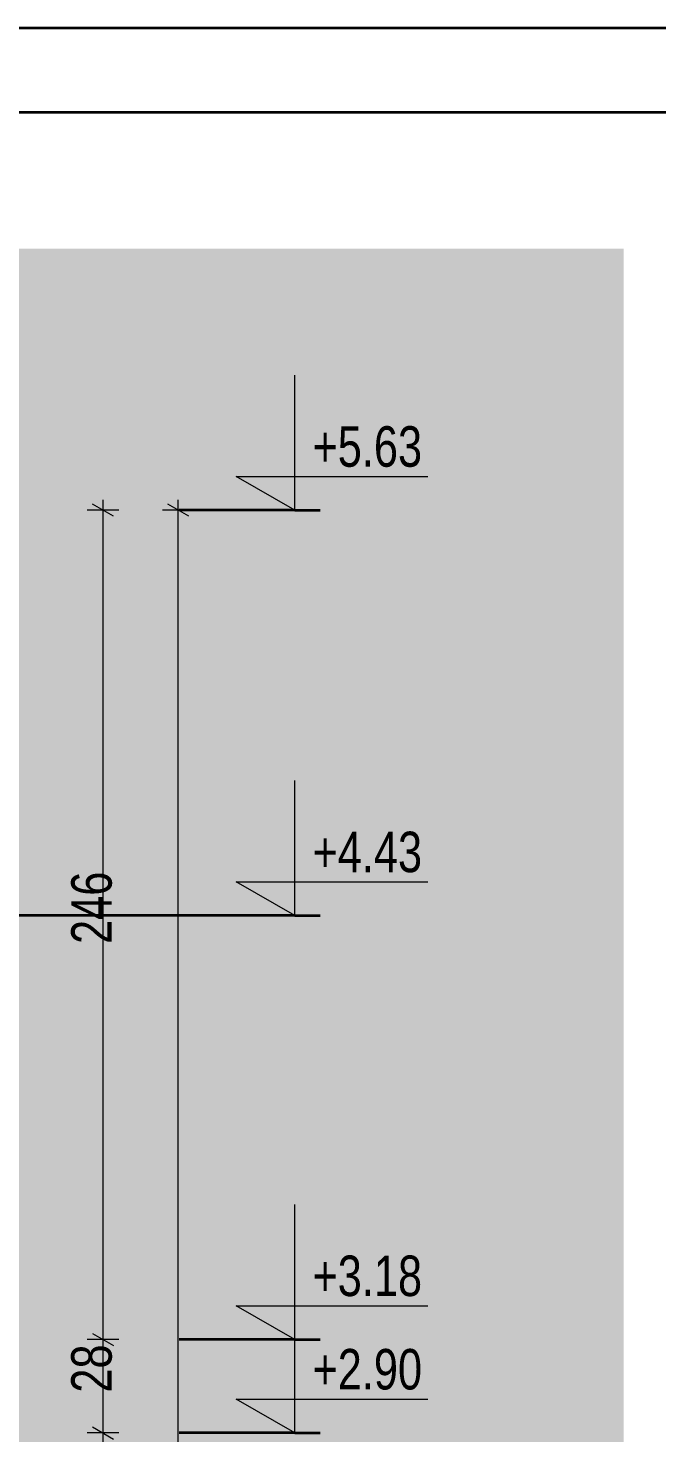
# Model space of a CAD drawing. Header units: millimetres. Extents: x -440 to 2671, y 0 to 297.
# Drawn here: x 2090.5 to 2127.8, y 213.8 to 297 of the extents above; entities that cross this region are included whole.
import ezdxf

# ---------------------------------------------------------------- set-up
doc = ezdxf.new("R2010")
doc.units = ezdxf.units.MM
doc.header["$MEASUREMENT"] = 0
for name, color, linetype, lineweight, true_color in [('1', 7, 'Continuous', 13, 0x2b2b2b), ('85', 7, 'Continuous', 20, 0x404040), ('87', 7, 'Continuous', 20, 0x6a6a6a)]:
    doc.layers.add(name, color=color, linetype=linetype, lineweight=lineweight, true_color=true_color)
doc.layers.add('141', color=7, linetype='Continuous', lineweight=35)
doc.layers.add('41', color=7, linetype='Continuous', lineweight=35)
doc.styles.add('GENERATED_STYLE_6', font='GOTHIC.TTF')

msp = doc.modelspace()

# ---------------------------------------------------------------- hatches: boundary and pattern name
at = {"layer": '85', "linetype": 'Continuous', "lineweight": 20, "true_color": 0x2a2a2a}
for points in [[(2106.323, 268.439), (2106.323, 270.439), (2102.863, 270.439)], [(2106.323, 244.417), (2106.323, 246.417), (2102.863, 246.417)], [(2106.323, 219.303), (2106.323, 221.303), (2102.863, 221.303)], [(2106.323, 213.769), (2106.323, 215.769), (2102.863, 215.769)]]:
    msp.add_hatch(color=250, dxfattribs=at).paths.add_polyline_path(points)
at = {"layer": '87', "linetype": 'Continuous', "lineweight": 0, "true_color": 0xffffff}
msp.add_hatch(color=7, dxfattribs=at).paths.add_polyline_path([(1950.474, 262.979), (1965.474, 268.439), (2088.474, 268.439), (2088.474, 92.769), (2125.825, 92.769), (2125.825, 283.933), (1950.474, 283.933)])

# ---------------------------------------------------------------- linework, layer by layer
at = {"layer": '141', "color": 250, "linetype": 'Continuous', "lineweight": 35, "true_color": 0x2a2a2a}
for p, q in [((2106.323, 268.439), (2099.474, 268.439)), ((2106.323, 268.439), (2107.823, 268.439)), ((2106.323, 244.417), (2030.474, 244.417)), ((2106.323, 244.417), (2107.823, 244.417)), ((2106.323, 219.303), (2099.474, 219.303)), ((2106.323, 219.303), (2107.823, 219.303)), ((2106.323, 213.769), (2099.474, 213.769)), ((2106.323, 213.769), (2107.823, 213.769))]:
    msp.add_line(p, q, dxfattribs=at)
at = {"layer": '41', "color": 7, "linetype": 'Continuous', "lineweight": 35, "flags": 128}
for points in [[(2222.222, 297), (1802.222, 297), (1802.222, 0), (2222.222, 0)], [(2217.222, 292), (1827.222, 292), (1827.222, 5), (2217.222, 5)]]:
    msp.add_lwpolyline(points, close=True, dxfattribs=at)
at = {"layer": '85', "linetype": 'Continuous', "lineweight": 20}
for p, q in [((2106.323, 268.439), (2106.323, 276.439)), ((2106.323, 268.439), (2102.863, 270.439)), ((2102.863, 270.439), (2106.323, 270.439)), ((2106.323, 270.439), (2114.208, 270.439)), ((2094.966, 268.439), (2094.966, 269.05)), ((2099.425, 268.439), (2099.425, 269.05)), ((2095.903, 268.439), (2094.028, 268.439)), ((2095.591, 268.078), (2094.341, 268.8)), ((2094.966, 219.303), (2094.966, 268.439)), ((2100.362, 268.439), (2098.487, 268.439)), ((2100.05, 268.078), (2098.8, 268.8)), ((2099.425, 92.769), (2099.425, 268.439)), ((2106.323, 244.417), (2106.323, 252.417)), ((2106.323, 244.417), (2102.863, 246.417)), ((2102.863, 246.417), (2106.323, 246.417)), ((2106.323, 246.417), (2114.208, 246.417)), ((2106.323, 219.303), (2106.323, 227.303)), ((2106.323, 213.769), (2106.323, 221.769)), ((2106.323, 219.303), (2102.863, 221.303)), ((2102.863, 221.303), (2106.323, 221.303)), ((2106.323, 221.303), (2114.208, 221.303)), ((2095.903, 219.303), (2094.028, 219.303)), ((2094.341, 219.664), (2095.591, 218.942)), ((2094.966, 213.769), (2094.966, 219.303)), ((2106.323, 213.769), (2102.863, 215.769)), ((2102.863, 215.769), (2106.323, 215.769)), ((2106.323, 215.769), (2114.208, 215.769)), ((2094.341, 214.13), (2095.591, 213.408)), ((2095.903, 213.769), (2094.028, 213.769)), ((2094.966, 206.769), (2094.966, 213.769))]:
    msp.add_line(p, q, dxfattribs=at)

# ---------------------------------------------------------------- texts
at = {"layer": '1', "linetype": 'Continuous', "lineweight": 13, "char_height": 2.4, "attachment_point": 7, "style": 'GENERATED_STYLE_6'}
for s, insert in [('\\A1;{\\W0.800000x;\\pql;\\fCentury Gothic|b0|i0|c0|p34;+5.63}', (2107.374, 270.978)), ('\\A1;{\\W0.800000x;\\pql;\\fCentury Gothic|b0|i0|c0|p34;+4.43}', (2107.374, 246.956)), ('\\A1;{\\W0.800000x;\\pql;\\fCentury Gothic|b0|i0|c0|p34;+3.18}', (2107.374, 221.842)), ('\\A1;{\\W0.800000x;\\pql;\\fCentury Gothic|b0|i0|c0|p34;+2.90}', (2107.374, 216.308))]:
    msp.add_mtext(s, dxfattribs=dict(at, insert=insert))
at = {"layer": '1', "linetype": 'Continuous', "lineweight": 13, "char_height": 2.4, "attachment_point": 7, "rotation": 90, "style": 'GENERATED_STYLE_6'}
for s, insert in [('\\A1;{\\W0.800000x;\\pql;\\fCentury Gothic|b0|i0|c0|p34;246}', (2095.515, 242.739)), ('\\A1;{\\W0.800000x;\\pql;\\fCentury Gothic|b0|i0|c0|p34;28}', (2095.515, 216.154))]:
    msp.add_mtext(s, dxfattribs=dict(at, insert=insert))

doc.saveas('drawing.dxf')
